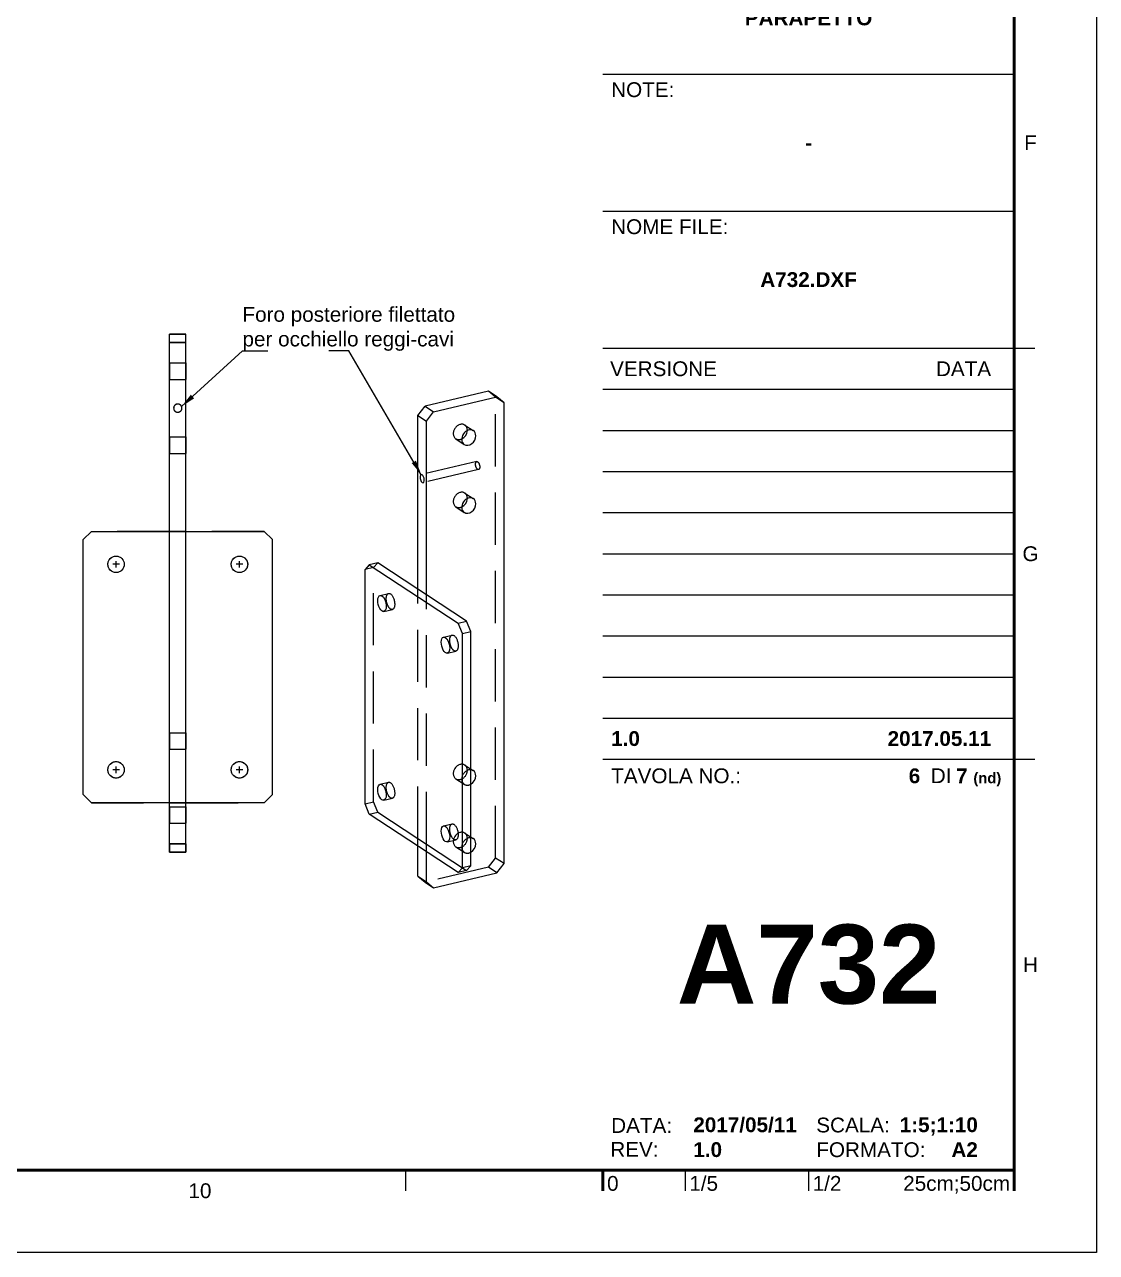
# Model space of a CAD drawing. Header units: millimetres. Extents: x -172 to 422, y -71 to 349.
# Drawn here: x 291.6 to 421.9, y -70.8 to 78.6 of the extents above; entities that cross this region are included whole.
import ezdxf
from ezdxf.enums import TextEntityAlignment as Align

# ---------------------------------------------------------------- set-up
doc = ezdxf.new("R2010")
doc.units = ezdxf.units.MM
doc.linetypes.add('HIDDEN', pattern=[9.524999999999999, 6.35, -3.175])
doc.layers.get('0').update_dxf_attribs({"color": 2, "true_color": 0xffff00})
for name, color, linetype, lineweight, true_color in [('010', 178, 'Continuous', 9, 0x000000), ('018', 178, 'Continuous', 18, 0x000000), ('050', 178, 'Continuous', 50, 0x000000), ('1_5last_plate ... 018', 178, 'Continuous', 18, 0x000000), ('1_5last_plate ... hdn', 250, 'HIDDEN', 9, 0x323232), ('dim', 178, 'Continuous', 9, 0x000000)]:
    doc.layers.add(name, color=color, linetype=linetype, lineweight=lineweight, true_color=true_color)
doc.layers.add('G-ANNO-TEXT', color=178, linetype='Continuous', true_color=0x000000)
doc.styles.add('QCADDimTextStyle', font='')
doc.styles.add('textstyle101', font='')
doc.styles.add('textstyle30', font='')
doc.styles.add('textstyle36', font='')
doc.styles.add('textstyle37', font='')
doc.styles.add('textstyle46', font='')
doc.styles.add('textstyle49', font='')
doc.styles.add('textstyle53', font='')
doc.styles.add('textstyle54', font='')
doc.styles.add('textstyle55', font='')
doc.styles.add('textstyle56', font='')
doc.styles.add('textstyle57', font='')
doc.styles.add('textstyle58', font='')
doc.styles.add('textstyle60', font='')
doc.styles.add('textstyle61', font='')
doc.styles.add('textstyle62', font='')
doc.styles.add('textstyle66', font='')
doc.styles.add('textstyle67', font='')
doc.styles.add('textstyle68', font='')
doc.styles.add('textstyle77', font='')
doc.styles.add('textstyle78', font='')
doc.styles.add('textstyle87', font='')
doc.styles.add('textstyle88', font='')
doc.styles.add('textstyle89', font='')
doc.styles.add('textstyle90', font='')
doc.styles.add('textstyle91', font='')
doc.styles.add('textstyle92', font='')
doc.styles.add('textstyle93', font='')
doc.styles.add('textstyle94', font='')
doc.styles.add('textstyle95', font='')
doc.styles.add('textstyle96', font='')
doc.styles.add('textstyle97', font='')
doc.styles.get('QCADDimTextStyle').set_extended_font_data('Arial [Mono]')
doc.styles.get('textstyle101').set_extended_font_data('Arial [TMC ]')
doc.styles.get('textstyle30').set_extended_font_data('Arial [Mono]')
doc.styles.get('textstyle36').set_extended_font_data('Arial [Mono]')
doc.styles.get('textstyle37').set_extended_font_data('Arial [Mono]')
doc.styles.get('textstyle46').set_extended_font_data('Arial [Mono]')
doc.styles.get('textstyle49').set_extended_font_data('Arial [Mono]')
doc.styles.get('textstyle53').set_extended_font_data('Arial [Mono]')
doc.styles.get('textstyle54').set_extended_font_data('Arial [Mono]')
doc.styles.get('textstyle55').set_extended_font_data('Arial [Mono]')
doc.styles.get('textstyle56').set_extended_font_data('Arial [Mono]')
doc.styles.get('textstyle57').set_extended_font_data('Arial [Mono]')
doc.styles.get('textstyle58').set_extended_font_data('Arial [Mono]')
doc.styles.get('textstyle60').set_extended_font_data('Arial [Mono]')
doc.styles.get('textstyle61').set_extended_font_data('Arial [Mono]')
doc.styles.get('textstyle62').set_extended_font_data('Arial [Mono]')
doc.styles.get('textstyle66').set_extended_font_data('Arial [Mono]', bold=True)
doc.styles.get('textstyle67').set_extended_font_data('Arial [Mono]', bold=True)
doc.styles.get('textstyle68').set_extended_font_data('Arial [Mono]', bold=True)
doc.styles.get('textstyle77').set_extended_font_data('Arial [Mono]', bold=True)
doc.styles.get('textstyle78').set_extended_font_data('Arial [Mono]', bold=True)
doc.styles.get('textstyle87').set_extended_font_data('Arial [Mono]', bold=True)
doc.styles.get('textstyle88').set_extended_font_data('Arial [Mono]', bold=True)
doc.styles.get('textstyle89').set_extended_font_data('Arial [Mono]', bold=True)
doc.styles.get('textstyle90').set_extended_font_data('Arial [Mono]', bold=True)
doc.styles.get('textstyle91').set_extended_font_data('Arial [Mono]', bold=True)
doc.styles.get('textstyle92').set_extended_font_data('Arial [Mono]', bold=True)
doc.styles.get('textstyle93').set_extended_font_data('Arial [Mono]', bold=True)
doc.styles.get('textstyle94').set_extended_font_data('Arial')
doc.styles.get('textstyle95').set_extended_font_data('Arial [Mono]')
doc.styles.get('textstyle96').set_extended_font_data('Arial [Mono]')
doc.styles.get('textstyle97').set_extended_font_data('Arial [Mono]')
doc.dimstyles.new('QCADDimStyle', dxfattribs={"dimscale": 10, "dimtxt": 0.18, "dimasz": 0.18, "dimexe": 0.18, "dimexo": 0.0625, "dimgap": 0.09, "dimtad": 1, "dimtoh": 1, "dimdec": 4, "dimzin": 0, "dimdsep": 46, "dimtxsty": 'QCADDimTextStyle', "dimcen": 0.09, "dimadec": 0, "dimazin": 0, "dimtfac": 1, "dimtdec": 4, "dimtofl": 0, "dimtmove": 0, "dimatfit": 3, "dimfxl": 1, "dimtolj": 1, "dimtzin": 0, "dimarcsym": 0})

# ---------------------------------------------------------------- blocks, each defined once
blk = doc.blocks.new('ttblk')
at = {"layer": '018', "color": 7, "true_color": 0xffffff}
for points in [[(-50.00001259842395, 133.3334929133863), (0, 133.3334929133863)], [(-50.00001259842395, 116.6667968503947), (0, 116.6667968503947)], [(-50.00001259842395, 100.0001385826785), (0, 100.0001385826785)], [(-50.00001259842395, 95.0001259842531), (0, 95.0001259842531)], [(-50.00001259842395, 90.0001511811031), (0, 90.0001511811031)], [(-50.00001259842395, 85.00013858267768), (0, 85.00013858267768)], [(-50.00001259842395, 80.0001259842522), (0, 80.0001259842522)], [(-50.00001259842395, 75.00015118110224), (0, 75.00015118110224)], [(-50.00001259842395, 70.00013858267675), (0, 70.00013858267675)], [(-50.00001259842395, 65.00012598425343), (0, 65.00012598425343)], [(-50.00001259842395, 60.00015118110347), (0, 60.00015118110347)], [(-50.00001259842395, 55.00013858267798), (0, 55.00013858267798)], [(-50.00001259842395, 50.00012598425251), (0, 50.00012598425251)], [(-40.00002519685279, 0), (-40.00002519685279, -2.50000629921273)], [(-25.00002519684779, 0), (-25.00002519684779, -2.50000629921273)]]:
    blk.add_lwpolyline(points, dxfattribs=at)
at = {"layer": '050', "color": 7, "true_color": 0xffffff}
for points in [[(-50.00001259842395, 0), (-50.00001259842395, -2.50000629921273)], [(0, 0), (0, -2.50000629921273)]]:
    blk.add_lwpolyline(points, dxfattribs=at)
at = {"layer": 'G-ANNO-TEXT'}
for s, style, p in [('NOTE:', 'textstyle60', (-49.00005039371888, 132.349483310866)), ('NOME FILE:', 'textstyle61', (-49.00005039372002, 115.6828166441996)), ('TAVOLA NO.:', 'textstyle53', (-49.00005039372286, 48.88442685469685))]:
    blk.add_text(s, height=1.800000000000001, dxfattribs=dict(at, style=style)).set_placement(p, align=Align.TOP_LEFT)
for s, style, p in [('VERSIONE', 'textstyle62', (-49.1303812116862, 97.50012598425434)), ('DI', 'textstyle54', (-10.13979503111216, 47.99085760629839)), ('DATA:', 'textstyle57', (-49.00005039376492, 5.443024894235577)), ('SCALA:', 'textstyle55', (-24.06248514941672, 5.500125984254206)), ('REV:', 'textstyle58', (-49.10399401080906, 2.541387691874171)), ('FORMATO:', 'textstyle56', (-24.06248514941706, 2.500125984259599))]:
    blk.add_text(s, height=1.800000000000001, dxfattribs=dict(at, style=style)).set_placement(p, align=Align.MIDDLE_LEFT)
at = {"layer": 'G-ANNO-TEXT', "style": 'textstyle49'}
blk.add_text('DATA', height=1.800000000000001, dxfattribs=at).set_placement((-2.806189547875761, 97.50012598425306), align=Align.MIDDLE_RIGHT)
at = {"layer": 'G-ANNO-TEXT', "style": 'textstyle94'}
blk.add_text('0', height=1.8, dxfattribs=at).set_placement((-48.80075034106414, -0.7000000000048825), align=Align.TOP_CENTER)
at = {"layer": 'G-ANNO-TEXT'}
for s, style, p in [('1/5', 'textstyle95', (-39.5, -2.500000000001517)), ('1/2', 'textstyle97', (-24.5, -2.499999999998193))]:
    blk.add_text(s, height=1.8, dxfattribs=dict(at, style=style)).set_placement(p)
at = {"layer": 'G-ANNO-TEXT', "style": 'textstyle96'}
blk.add_text('25cm;50cm', height=1.8, dxfattribs=at).set_placement((-0.5, -2.499999999999399), align=Align.RIGHT)
at = {"layer": 'G-ANNO-TEXT'}
for s, insert, char_height, width, attachment_point, style in [('DETTAGLI PARAPETTO', (-25.0000503937265, 141.6667926509194), 1.8, 20.67421555252395, 5, 'textstyle66'), ('-', (-25.00005039374537, 125.9001259842533), 1.800000000000001, 8.662346521145992, 2, 'textstyle67'), ('A732.DXF', (-25.00005039373252, 108.3334593175873), 1.8, 12.85170532060033, 5, 'textstyle68'), ('1.0', (-49.00005039371968, 52.50012598425346), 1.8, 14.11637107776266, 4, 'textstyle77'), ('2017.05.11', (-2.806189547875647, 52.50012598425173), 1.8, 9.78090040927691, 6, 'textstyle78'), ('6', (-11.42323258893748, 48.88142485328604), 1.8, 16.91091405184181, 3, 'textstyle87'), ('7 \\H1.28571;(nd)', (-7.056853065892255, 48.88142485328603), 1.8, 18.16207366984997, 1, 'textstyle88'), ('A732', (-25.00001574802991, 25.00006299212547), 9.6, 44.71268758526605, 5, 'textstyle89'), ('2017/05/11', (-39.01498653007059, 6.43036234865558), 1.800000000000001, 6.845156889495228, 1, 'textstyle90'), ('1:5;1:10', (-4.416338417715565, 6.430362348654429), 1.8, 8.522373806275596, 3, 'textstyle92'), ('1.0', (-39.01498653007036, 3.406603219407287), 1.8, 5.170395634379246, 1, 'textstyle91'), ('A2', (-4.416338417715679, 3.400125984259184), 1.8, 3.214461118690337, 3, 'textstyle93')]:
    blk.add_mtext(s, dxfattribs=dict(at, insert=insert, char_height=char_height, width=width, attachment_point=attachment_point, style=style))
blk = doc.blocks.new('title_block')
at = {"layer": '010', "color": 7, "true_color": 0xffffff}
blk.add_lwpolyline([(6e-16, 420.0001763779528), (594, 420.0001763779528), (594, 0), (6e-16, 0)], close=True, dxfattribs=at)
at = {"layer": '018', "color": 7, "true_color": 0xffffff}
for points in [[(584.0000503937, 110.0001511811032), (586.5000566929167, 110.0001511811032)], [(584.0000503937, 60.0001385826771), (586.5000566929167, 60.0001385826771)], [(510.000037795276, 10.00002519684878), (510.000037795276, 7.500056692911546)]]:
    blk.add_lwpolyline(points, dxfattribs=at)
at = {"layer": '050', "color": 7, "true_color": 0xffffff}
blk.add_lwpolyline([(9.999987401571142, 410), (584.0000125984285, 410), (584.0000125984285, 9.999874015746798), (9.999987401571142, 9.999874015746798)], close=True, dxfattribs=at)
blk.add_blockref('ttblk', (584.0000503937, 9.999874015746803))
at = {"layer": 'G-ANNO-TEXT'}
for s, style, p in [('F', 'textstyle30', (585.9833447975674, 135.0001385826776)), ('G', 'textstyle36', (585.9833447975674, 85.00013858267738)), ('H', 'textstyle37', (585.9833447975692, 35.00013858267691)), ('10', 'textstyle46', (485.0000000000146, 7.508231766955582))]:
    blk.add_text(s, height=1.800000000000001, dxfattribs=dict(at, style=style)).set_placement(p, align=Align.MIDDLE_CENTER)

msp = doc.modelspace()

# ---------------------------------------------------------------- linework, layer by layer
at = {"layer": '1_5last_plate ... 018'}
for p, q in [((309.1792715845565, 39.92081482908758), (309.1792715845565, 40.9198148290876)), ((309.1792715845565, 40.9198148290876), (311.1792715845565, 40.9198148290876)), ((311.1792715845565, 39.92081482908758), (311.1792715845565, 40.9198148290876)), ((309.1792715845565, 16.92011482908758), (309.1792715845565, 39.92081482908758)), ((309.1792715845565, 39.92081482908758), (311.1792715845565, 39.92081482908758)), ((311.1792715845565, 16.92011482908758), (311.1792715845565, 39.92081482908758)), ((347.9620108459266, 33.97420505373843), (340.2450508459265, 32.14960505373851)), ((341.2744508459265, 31.4730050537385), (348.9915108459264, 33.29750505373845)), ((348.9915108459264, 33.29750505373845), (347.9620108459266, 33.97420505373843)), ((349.8486108459264, 32.58240505373844), (348.9915108459264, 33.29750505373845)), ((339.3879008459265, 31.02810505373843), (340.2450508459265, 32.14960505373851)), ((340.2450508459265, 32.14960505373851), (341.2744508459265, 31.4730050537385)), ((340.4159308459265, 30.35150505373842), (341.2744508459265, 31.4730050537385)), ((349.8486108459264, -23.48303494626155), (349.8486108459264, 32.58240505373844)), ((339.3879008459265, 9.889005053738444), (339.3879008459265, 31.02810505373843)), ((339.3879008459265, 31.02810505373843), (340.4159308459265, 30.35150505373842)), ((340.4159308459265, 9.212305053738433), (340.4159308459265, 30.35150505373842)), ((299.6792715845565, 16.92011482908758), (298.6802715845565, 15.91961482908759)), ((299.6792715845565, 16.92011482908758), (320.6792715845565, 16.92011482908758)), ((321.6802715845565, 15.91961482908759), (320.6792715845565, 16.92011482908758)), ((298.6802715845565, -15.0792851709124), (298.6802715845565, 15.91961482908759)), ((321.6802715845565, -15.0792851709124), (321.6802715845565, 15.91961482908759)), ((303.0792715845565, 12.91961482908759), (302.2802715845565, 12.91961482908759)), ((303.0792715845565, 12.91961482908759), (302.2802715845565, 12.91961482908759)), ((302.6792715845565, 12.5199148290876), (302.6792715845565, 13.32071482908758)), ((302.6792715845565, 12.5199148290876), (302.6792715845565, 13.32071482908758)), ((318.0792715845565, 12.91961482908759), (317.2792715845566, 12.91961482908759)), ((318.0792715845565, 12.91961482908759), (317.2792715845566, 12.91961482908759)), ((317.6792715845565, 12.5199148290876), (317.6792715845565, 13.32071482908758)), ((317.6792715845565, 12.5199148290876), (317.6792715845565, 13.32071482908758)), ((333.4706058459265, 12.85580505373845), (332.9565981459265, 12.27440505373845)), ((332.9565981459265, -16.21799494626156), (332.9565981459265, 12.27440505373845)), ((334.5000008459265, 13.09850505373844), (333.4706058459265, 12.85580505373845)), ((333.4706058459265, 12.85580505373845), (344.2744108459265, 5.758905053738445)), ((339.3879008459265, 9.889005053738444), (334.5000008459265, 13.09850505373844)), ((340.4159308459265, 9.212305053738433), (339.3879008459265, 9.889005053738444)), ((345.3038108459265, 6.002805053738442), (340.4159308459265, 9.212305053738433)), ((344.2744108459265, 5.758905053738445), (345.3038108459265, 6.002805053738442)), ((345.8178108459264, 4.746105053738447), (345.3038108459265, 6.002805053738442)), ((344.7898108459266, 4.502105053738447), (344.2744108459265, 5.758905053738445)), ((344.7898108459266, 4.502105053738447), (345.8178108459264, 4.746105053738447)), ((344.7898108459266, -23.98878494626156), (344.7898108459266, 4.502105053738447)), ((345.8178108459264, -23.74624494626157), (345.8178108459264, 4.746105053738447)), ((302.6792715845565, -12.48038517091241), (302.6792715845565, -11.67998517091242)), ((302.6792715845565, -12.48038517091241), (302.6792715845565, -11.67998517091242)), ((317.6792715845565, -12.48038517091241), (317.6792715845565, -11.67998517091242)), ((317.6792715845565, -12.48038517091241), (317.6792715845565, -11.67998517091242)), ((303.0792715845565, -12.0792851709124), (302.2802715845565, -12.0792851709124)), ((303.0792715845565, -12.0792851709124), (302.2802715845565, -12.0792851709124)), ((318.0792715845565, -12.0792851709124), (317.2792715845566, -12.0792851709124)), ((318.0792715845565, -12.0792851709124), (317.2792715845566, -12.0792851709124)), ((299.6792715845565, -16.07978517091242), (298.6802715845565, -15.0792851709124)), ((320.6792715845565, -16.07978517091242), (299.6792715845565, -16.07978517091242)), ((309.1792715845565, -21.07938517091243), (309.1792715845565, -16.07978517091242)), ((311.1792715845565, -21.07938517091243), (311.1792715845565, -16.07978517091242)), ((321.6802715845565, -15.0792851709124), (320.6792715845565, -16.07978517091242)), ((333.4706058459265, -17.47480494626156), (332.9565981459265, -16.21799494626156)), ((344.2744108459265, -24.57031494626155), (333.4706058459265, -17.47480494626156)), ((309.1792715845565, -21.07938517091243), (311.1792715845565, -21.07938517091243)), ((309.1792715845565, -21.07938517091243), (309.1792715845565, -22.07988517091242)), ((309.1792715845565, -22.07988517091242), (311.1792715845565, -22.07988517091242)), ((311.1792715845565, -21.07938517091243), (311.1792715845565, -22.07988517091242)), ((339.3879008459265, -25.03609494626157), (339.3879008459265, -21.36086494626157)), ((340.4159308459265, -25.71270394626156), (340.4159308459265, -22.03608494626154)), ((345.8178108459264, -23.74624494626157), (344.7898108459266, -23.98878494626156)), ((345.8178108459264, -23.74624494626157), (345.3038108459265, -24.32777494626156)), ((348.9915108459264, -24.60476494626157), (349.8486108459264, -23.48303494626155)), ((339.3879008459265, -25.03609494626157), (340.4159308459265, -25.71270394626156)), ((339.3879008459265, -25.03609494626157), (340.2450508459265, -25.75266994626155)), ((341.2744508459265, -26.42928554626154), (348.9915108459264, -24.60476494626157)), ((344.7898108459266, -23.98878494626156), (344.2744108459265, -24.57031494626155)), ((345.3038108459265, -24.32777494626156), (344.2744108459265, -24.57031494626155)), ((340.2450508459265, -25.75266994626155), (341.2744508459265, -26.42928554626154)), ((340.4159308459265, -25.71270394626156), (341.2744508459265, -26.42928554626154))]:
    msp.add_line(p, q, dxfattribs=at)
for points in [[(309.8422715845566, 32.28921482908758), (309.7392715845565, 32.19571482908758), (309.6782715845566, 32.05921482908757), (309.6802715845565, 31.9198148290876)], [(309.6802715845565, 31.9198148290876), (309.6802715845565, 31.79881482908756), (309.7252715845566, 31.6775148290876), (309.8062715845565, 31.58791482908758)], [(309.8062715845565, 31.58791482908758), (309.8882715845565, 31.49551482908758), (310.0022715845565, 31.43621482908758), (310.1232715845565, 31.42381482908756)], [(310.1732715845566, 32.42011482908758), (310.0522715845566, 32.41871482908759), (309.9322715845566, 32.37211482908758), (309.8422715845566, 32.28921482908758)], [(310.1232715845565, 31.42381482908756), (310.2742715845566, 31.40581482908759), (310.4292715845565, 31.46121482908761), (310.5352715845565, 31.56851482908762)], [(310.5082715845565, 32.29771482908761), (310.4172715845565, 32.37741482908761), (310.2942715845566, 32.42151482908757), (310.1732715845566, 32.42011482908758)], [(310.6792715845565, 31.8951148290876), (310.6872715845566, 32.04541482908762), (310.6222715845565, 32.19821482908758), (310.5082715845565, 32.29771482908761)], [(310.5352715845565, 31.56851482908762), (310.6212715845566, 31.65531482908754), (310.6732715845566, 31.77381482908758), (310.6792715845565, 31.8951148290876)], [(344.9028108459264, 28.78440505373841), (344.5996108459266, 28.32300505373844), (344.6479108459265, 27.75500505373846), (345.0117108459264, 27.51550505373844)], [(344.7044108459264, 28.16710505373841), (345.0971108459265, 28.34630505373845), (345.3810108459264, 28.78060505373846), (345.3892108459264, 29.21170505373847)], [(346.1100108459265, 29.18700505373842), (345.7461108459264, 29.42690505373845), (345.2060108459265, 29.24620505373845), (344.9028108459264, 28.78440505373841)], [(345.9253108459264, 27.60510505373846), (346.2257108459265, 27.82810505373847), (346.4186108459265, 28.19740505373842), (346.4186108459265, 28.55440505373845)], [(346.4186108459265, 28.55440505373845), (346.4186108459265, 28.82710505373844), (346.3057108459265, 29.05890505373846), (346.1100108459265, 29.18700505373842)], [(345.0117108459264, 27.51550505373844), (345.2680108459264, 27.34720505373845), (345.6235108459265, 27.38320505373845), (345.9253108459264, 27.60510505373846)], [(339.7861508459265, 23.82370505373844), (339.7007108459264, 23.80570505373841), (339.6428508459265, 23.67760505373845), (339.6442308459265, 23.50550505373845)], [(339.6442308459265, 23.50550505373845), (339.6442308459265, 23.33860505373845), (339.6993308459265, 23.13750505373845), (339.7834008459265, 23.00630505373842)], [(339.7834008459265, 23.00630505373842), (339.8550508459265, 22.89200505373846), (339.9446208459265, 22.83270505373845), (340.0163008459265, 22.85070505373848)], [(339.9900908459265, 23.71080505373847), (339.9253208459264, 23.79760505373845), (339.8495508459265, 23.83890505373843), (339.7861508459265, 23.82370505373844)], [(340.1279208459265, 23.40740505373846), (340.0989608459265, 23.52450505373845), (340.0493608459265, 23.63350505373843), (339.9900908459265, 23.71080505373847)], [(340.0163008459265, 22.85070505373848), (340.0838308459265, 22.86590505373842), (340.1348008459265, 22.94700505373841), (340.1527208459265, 23.06700505373841)], [(340.1527208459265, 23.06700505373841), (340.1664808459265, 23.16650505373845), (340.1582308459265, 23.28890505373842), (340.1279208459265, 23.40740505373846)], [(344.7044108459264, 19.89620505373843), (345.0971108459265, 20.07400505373847), (345.3810108459264, 20.50790505373847), (345.3892108459264, 20.93940505373844)], [(346.1100108459265, 20.91610505373843), (345.7461108459264, 21.15420505373847), (345.2060108459265, 20.97390505373848), (344.9028108459264, 20.51220505373841)], [(346.4186108459265, 20.28210505373842), (346.4186108459265, 20.55480505373846), (346.3057108459265, 20.78630505373845), (346.1100108459265, 20.91610505373843)], [(344.9028108459264, 20.51220505373841), (344.5996108459266, 20.05070505373841), (344.6479108459265, 19.48280505373846), (345.0117108459264, 19.24430505373844)], [(345.9253108459264, 19.33390505373843), (346.2257108459265, 19.55580505373844), (346.4186108459265, 19.92510505373845), (346.4186108459265, 20.28210505373842)], [(345.0117108459264, 19.24430505373844), (345.2680108459264, 19.07640505373844), (345.6235108459265, 19.11060505373844), (345.9253108459264, 19.33390505373843)], [(301.6802715845565, 12.91961482908759), (301.6802715845565, 13.4720148290876), (302.1272715845565, 13.92011482908758), (302.6792715845565, 13.92011482908758)], [(302.6792715845565, 13.92011482908758), (303.2322715845565, 13.92011482908758), (303.6792715845565, 13.4720148290876), (303.6792715845565, 12.91961482908759)], [(316.6802715845565, 12.91961482908759), (316.6802715845565, 13.4720148290876), (317.1262715845565, 13.92011482908758), (317.6792715845565, 13.92011482908758)], [(317.6792715845565, 13.92011482908758), (318.2322715845565, 13.92011482908758), (318.6802715845565, 13.4720148290876), (318.6802715845565, 12.91961482908759)], [(302.6792715845565, 11.92051482908759), (302.1272715845565, 11.92051482908759), (301.6802715845565, 12.36821482908759), (301.6802715845565, 12.91961482908759)], [(303.6792715845565, 12.91961482908759), (303.6792715845565, 12.36821482908759), (303.2322715845565, 11.92051482908759), (302.6792715845565, 11.92051482908759)], [(317.6792715845565, 11.92051482908759), (317.1262715845565, 11.92051482908759), (316.6802715845565, 12.36821482908759), (316.6802715845565, 12.91961482908759)], [(318.6802715845565, 12.91961482908759), (318.6802715845565, 12.36821482908759), (318.2322715845565, 11.92051482908759), (317.6792715845565, 11.92051482908759)], [(334.5000008459265, 8.502605053738435), (334.5000008459265, 8.851105053738436), (334.6102408459265, 9.098005053738447), (334.7838808459265, 9.137905053738436)], [(334.7838808459265, 9.137905053738436), (335.0388108459265, 9.198605053738461), (335.3475008459264, 8.811205053738448), (335.4742708459265, 8.273805053738457)], [(334.7439108459265, 7.561405053738454), (334.5923308459265, 7.828705053738432), (334.5000008459265, 8.184305053738441), (334.5000008459265, 8.502605053738435)], [(335.2441408459265, 7.192105053738445), (335.0842908459265, 7.15490505373846), (334.8955008459264, 7.294105053738448), (334.7439108459265, 7.561405053738454)], [(335.4742708459265, 8.273805053738457), (335.6010508459265, 7.736405053738437), (335.4977008459265, 7.252705053738438), (335.2441408459265, 7.192105053738445)], [(342.2170008459265, 3.434205053738438), (342.2170008459265, 3.782805053738443), (342.3272508459265, 4.028105053738457), (342.5008808459265, 4.069505053738439)], [(342.4609108459265, 2.493005053738457), (342.3093608459266, 2.760305053738435), (342.2170008459265, 3.115805053738441), (342.2170008459265, 3.434205053738438)], [(342.5008808459265, 4.069505053738439), (342.7558408459265, 4.130105053738433), (343.0645108459265, 3.742905053738454), (343.1913108459265, 3.20540505373846)], [(343.1913108459265, 3.20540505373846), (343.3194108459265, 2.66800505373844), (343.2161108459266, 2.184305053738441), (342.9611108459266, 2.123705053738448)], [(342.9611108459266, 2.123705053738448), (342.8026908459265, 2.086505053738463), (342.6125008459265, 2.225605053738448), (342.4609108459265, 2.493005053738457)], [(301.6802715845565, -12.0792851709124), (301.6802715845565, -11.52688517091242), (302.1272715845565, -11.0801851709124), (302.6792715845565, -11.0801851709124)], [(302.6792715845565, -11.0801851709124), (303.2322715845565, -11.0801851709124), (303.6792715845565, -11.52688517091242), (303.6792715845565, -12.0792851709124)], [(316.6802715845565, -12.0792851709124), (316.6802715845565, -11.52688517091242), (317.1262715845565, -11.0801851709124), (317.6792715845565, -11.0801851709124)], [(317.6792715845565, -11.0801851709124), (318.2322715845565, -11.0801851709124), (318.6802715845565, -11.52688517091242), (318.6802715845565, -12.0792851709124)], [(302.6792715845565, -13.07978517091242), (302.1272715845565, -13.07978517091242), (301.6802715845565, -12.63208517091242), (301.6802715845565, -12.0792851709124)], [(303.6792715845565, -12.0792851709124), (303.6792715845565, -12.63208517091242), (303.2322715845565, -13.07978517091242), (302.6792715845565, -13.07978517091242)], [(317.6792715845565, -13.07978517091242), (317.1262715845565, -13.07978517091242), (316.6802715845565, -12.63208517091242), (316.6802715845565, -12.0792851709124)], [(318.6802715845565, -12.0792851709124), (318.6802715845565, -12.63208517091242), (318.2322715845565, -13.07978517091242), (317.6792715845565, -13.07978517091242)], [(346.1100108459265, -12.17209494626154), (346.0245108459266, -12.11559494626157), (345.9253108459264, -12.08119494626156), (345.8178108459264, -12.07009494626156)], [(345.8178108459264, -13.82299494626155), (346.1761108459265, -13.61909494626154), (346.4186108459265, -13.20559494626154), (346.4186108459265, -12.80459494626156)], [(346.4186108459265, -12.80459494626156), (346.4186108459265, -12.53179494626157), (346.3057108459265, -12.30029494626156), (346.1100108459265, -12.17209494626154)], [(334.5000008459265, -14.47339494626156), (334.5000008459265, -14.12619494626155), (334.6102408459265, -13.87949494626154), (334.7838808459265, -13.83819494626157)], [(334.7439108459265, -15.41599494626156), (334.5923308459265, -15.14869494626156), (334.5000008459265, -14.79309494626155), (334.5000008459265, -14.47339494626156)], [(334.7838808459265, -13.83819494626157), (335.0388108459265, -13.77889494626156), (335.3475008459264, -14.16609494626157), (335.4742708459265, -14.70359494626156)], [(335.4742708459265, -14.70359494626156), (335.6010508459265, -15.24099494626155), (335.4977008459265, -15.72469494626155), (335.2441408459265, -15.78529494626154)], [(335.2441408459265, -15.78529494626154), (335.0842908459265, -15.82249494626156), (334.8955008459264, -15.68329494626157), (334.7439108459265, -15.41599494626156)], [(342.2170008459265, -19.54183494626155), (342.2170008459265, -19.19459494626155), (342.3272508459265, -18.94790494626154), (342.5008808459265, -18.90659494626156)], [(342.5008808459265, -18.90659494626156), (342.7558408459265, -18.84732494626154), (343.0645108459265, -19.23453494626155), (343.1913108459265, -19.77198494626155)], [(342.4609108459265, -20.48442494626157), (342.3093608459266, -20.21708494626155), (342.2170008459265, -19.86156494626157), (342.2170008459265, -19.54183494626155)], [(342.9611108459266, -20.85374494626156), (342.8026908459265, -20.89096494626155), (342.6125008459265, -20.75175494626156), (342.4609108459265, -20.48442494626157)], [(343.1913108459265, -19.77198494626155), (343.3194108459265, -20.30941494626155), (343.2161108459266, -20.79310494626155), (342.9611108459266, -20.85374494626156)], [(346.1100108459265, -20.44307494626155), (346.0245108459266, -20.38659494626155), (345.9253108459264, -20.35213494626156), (345.8178108459264, -20.34112494626156)], [(346.4186108459265, -21.07698494626156), (346.4186108459265, -20.80414494626156), (346.3057108459265, -20.57124494626156), (346.1100108459265, -20.44307494626155)], [(345.8178108459264, -22.09534494626156), (346.1761108459265, -21.89003494626154), (346.4186108459265, -21.47798494626157), (346.4186108459265, -21.07698494626156)]]:
    msp.add_open_spline(points, degree=3, dxfattribs=at)
at = {"layer": '1_5last_plate ... hdn'}
for p, q in [((309.1801715845564, 39.91931482908755), (309.1801715845564, 40.92031482908759)), ((311.1801715845564, 40.92031482908759), (309.1801715845564, 40.92031482908759)), ((311.1801715845564, 39.91931482908755), (311.1801715845564, 40.92031482908759)), ((309.1801715845564, -21.08078517091242), (309.1801715845564, 39.91931482908755)), ((311.1801715845564, 39.91931482908755), (309.1801715845564, 39.91931482908755)), ((311.1801715845564, -21.08078517091242), (311.1801715845564, 39.91931482908755)), ((309.1801715845564, 37.41961482908759), (311.1801715845564, 37.41961482908759)), ((309.1801715845564, 37.41961482908759), (309.1801715845564, 35.42011482908758)), ((309.1801715845564, 36.41921482908758), (309.1801715845564, 37.41961482908759)), ((311.1801715845564, 37.41961482908759), (311.1801715845564, 35.42011482908758)), ((311.1801715845564, 36.41921482908758), (311.1801715845564, 37.41961482908759)), ((309.1801715845564, 35.42011482908758), (309.1801715845564, 36.41921482908758)), ((311.1801715845564, 35.42011482908758), (311.1801715845564, 36.41921482908758)), ((309.1801715845564, 35.42011482908758), (311.1801715845564, 35.42011482908758)), ((348.8203108459264, 33.25760505373846), (347.9631108459263, 33.97310505373848)), ((348.8203108459264, -22.80773494626156), (348.8203108459264, 33.25760505373846)), ((349.8497108459263, 32.58100505373845), (348.8203108459264, 33.25760505373846)), ((309.1801715845564, 28.41991482908757), (311.1801715845564, 28.41991482908757)), ((309.1801715845564, 28.41991482908757), (309.1801715845564, 26.42041482908756)), ((309.1801715845564, 27.41941482908759), (309.1801715845564, 28.41991482908757)), ((311.1801715845564, 28.41991482908757), (311.1801715845564, 26.42041482908756)), ((311.1801715845564, 27.41941482908759), (311.1801715845564, 28.41991482908757)), ((345.0816108459263, 29.86220505373844), (346.1110108459264, 29.18690505373844)), ((309.1801715845564, 26.42041482908756), (309.1801715845564, 27.41941482908759)), ((311.1801715845564, 26.42041482908756), (311.1801715845564, 27.41941482908759)), ((343.9834108459264, 28.1907050537384), (345.0127108459263, 27.51550505373844)), ((309.1801715845564, 26.42041482908756), (311.1801715845564, 26.42041482908756)), ((346.5272108459263, 25.41680505373843), (339.7872308459263, 23.82370505373844)), ((346.7573108459263, 24.44380505373842), (340.0173808459264, 22.84930505373843)), ((345.0816108459263, 21.59130505373845), (346.1110108459264, 20.91470505373844)), ((343.9834108459264, 19.91980505373841), (345.0127108459263, 19.24320505373844)), ((299.6801715845564, 16.92011482908758), (298.6801715845564, 15.91961482908759)), ((309.1801715845564, 16.92011482908758), (299.6801715845564, 16.92011482908758)), ((309.1801715845564, -16.07978517091244), (309.1801715845564, 16.92011482908758)), ((311.1801715845564, 16.92011482908758), (309.1801715845564, 16.92011482908758)), ((320.6801715845564, 16.92011482908758), (311.1801715845564, 16.92011482908758)), ((311.1801715845564, -16.07978517091244), (311.1801715845564, 16.92011482908758)), ((321.6791715845565, 15.91961482908759), (320.6801715845564, 16.92011482908758)), ((298.6801715845564, -15.08078517091242), (298.6801715845564, 15.91961482908759)), ((321.6791715845565, -15.08078517091242), (321.6791715845565, 15.91961482908759)), ((333.9857008459263, 12.51680505373842), (332.9563030459263, 12.27440505373842)), ((334.4997008459264, 13.09850505373844), (333.9857008459263, 12.51680505373842)), ((333.9857008459263, -15.97404494626157), (333.9857008459263, 12.51680505373842)), ((334.7849608459263, 9.137905053738436), (335.8129808459263, 9.381905053738436)), ((339.3876008459264, -20.44165494626155), (339.3876008459264, 9.887505053738423)), ((340.4170108459263, -21.11824494626158), (340.4170108459263, 9.212305053738433)), ((335.2452308459264, 7.192205053738419), (336.2732408459264, 7.434705053738426)), ((342.5019608459264, 4.069505053738439), (343.5314108459264, 4.313405053738435)), ((342.9622108459264, 2.123705053738448), (343.9916108459264, 2.366305053738429)), ((309.1801715845564, -7.579985170912423), (311.1801715845564, -7.579985170912423)), ((309.1801715845564, -7.579985170912423), (309.1801715845564, -9.579485170912434)), ((309.1801715845564, -8.58048517091244), (309.1801715845564, -7.579985170912423)), ((309.1801715845564, -9.579485170912434), (309.1801715845564, -8.58048517091244)), ((311.1801715845564, -7.579985170912423), (311.1801715845564, -9.579485170912434)), ((311.1801715845564, -8.58048517091244), (311.1801715845564, -7.579985170912423)), ((311.1801715845564, -9.579485170912434), (311.1801715845564, -8.58048517091244)), ((309.1801715845564, -9.579485170912434), (311.1801715845564, -9.579485170912434)), ((345.0816108459263, -11.49679494626157), (346.1110108459264, -12.17209494626157)), ((343.9834108459264, -13.16839494626156), (345.0127108459263, -13.84359494626158)), ((334.7849608459263, -13.83949494626158), (335.8129808459263, -13.59549494626155)), ((299.6801715845564, -16.07978517091244), (298.6801715845564, -15.08078517091242)), ((299.6801715845564, -16.07978517091244), (309.1801715845564, -16.07978517091244)), ((309.1801715845564, -16.07978517091244), (311.1801715845564, -16.07978517091244)), ((311.1801715845564, -16.07978517091244), (320.6801715845564, -16.07978517091244)), ((321.6791715845565, -15.08078517091242), (320.6801715845564, -16.07978517091244)), ((332.9563030459263, -16.21795494626157), (333.9857008459263, -15.97404494626157)), ((334.4997008459264, -17.23218494626157), (333.9857008459263, -15.97404494626157)), ((335.2452308459264, -15.78519494626157), (336.2732408459264, -15.54269494626156)), ((309.1801715845564, -16.58008517091243), (311.1801715845564, -16.58008517091243)), ((309.1801715845564, -16.58008517091243), (309.1801715845564, -18.58098517091243)), ((309.1801715845564, -17.58048517091244), (309.1801715845564, -16.58008517091243)), ((309.1801715845564, -18.58098517091243), (309.1801715845564, -17.58048517091244)), ((311.1801715845564, -16.58008517091243), (311.1801715845564, -18.58098517091243)), ((311.1801715845564, -17.58048517091244), (311.1801715845564, -16.58008517091243)), ((311.1801715845564, -18.58098517091243), (311.1801715845564, -17.58048517091244)), ((333.4716888459265, -17.47472494626156), (334.4997008459264, -17.23218494626157)), ((334.4997008459264, -17.23218494626157), (339.3876008459264, -20.44165494626155)), ((309.1801715845564, -18.58098517091243), (311.1801715845564, -18.58098517091243)), ((342.5019608459264, -18.90788494626158), (343.5314108459264, -18.66397494626158)), ((339.3876008459264, -21.36078494626157), (339.3876008459264, -20.44165494626155)), ((339.3876008459264, -20.44165494626155), (340.4170108459263, -21.11824494626158)), ((342.9622108459264, -20.85366494626156), (343.9916108459264, -20.61112494626157)), ((345.0816108459263, -19.76777494626155), (346.1110108459264, -20.44440494626157)), ((309.1801715845564, -22.07988517091242), (309.1801715845564, -21.08078517091242)), ((311.1801715845564, -21.08078517091242), (309.1801715845564, -21.08078517091242)), ((311.1801715845564, -22.07988517091242), (309.1801715845564, -22.07988517091242)), ((311.1801715845564, -22.07988517091242), (311.1801715845564, -21.08078517091242)), ((340.4170108459263, -22.03603494626155), (340.4170108459263, -21.11824494626158)), ((340.4170108459263, -21.11824494626158), (345.3049108459264, -24.32771494626157)), ((343.9834108459264, -21.43934494626158), (345.0127108459263, -22.11597494626157)), ((347.9631108459263, -23.92945494626157), (348.8203108459264, -22.80773494626156)), ((349.8497108459263, -23.48297494626156), (348.8203108459264, -22.80773494626156)), ((347.9631108459263, -23.92945494626157), (340.2447508459264, -25.75398074626158)), ((348.9912108459263, -24.60469494626157), (347.9631108459263, -23.92945494626157))]:
    msp.add_line(p, q, dxfattribs=at)
for points in [[(310.1791715845565, 32.42041482908756), (309.9041715845564, 32.42041482908756), (309.6791715845565, 32.19571482908758), (309.6791715845565, 31.92021482908756)], [(309.6791715845565, 31.92021482908756), (309.6791715845565, 31.64291482908759), (309.9041715845564, 31.41991482908757), (310.1791715845565, 31.41991482908757)], [(310.6801715845564, 31.92021482908756), (310.6801715845564, 32.19571482908758), (310.4571715845565, 32.42041482908756), (310.1791715845565, 32.42041482908756)], [(310.1791715845565, 31.41991482908757), (310.4571715845565, 31.41991482908757), (310.6801715845564, 31.64291482908759), (310.6801715845564, 31.92021482908756)], [(345.0816108459263, 29.86220505373844), (344.7179108459264, 30.10200505373844), (344.1776108459264, 29.92140505373847), (343.8745108459264, 29.46000505373844)], [(343.8745108459264, 29.46000505373844), (343.5713108459264, 28.9982050537384), (343.6195108459264, 28.43060505373843), (343.9834108459264, 28.1907050537384)], [(345.3903108459264, 29.22960505373841), (345.3903108459264, 29.50270505373841), (345.2773108459263, 29.73410505373842), (345.0816108459263, 29.86220505373844)], [(345.3903108459264, 29.2106050537384), (345.3903108459264, 29.21730505373843), (345.3903108459264, 29.22290505373844), (345.3903108459264, 29.22960505373841)], [(343.9834108459264, 28.1907050537384), (344.1846108459264, 28.0598050537384), (344.4491108459264, 28.0503050537384), (344.7041108459263, 28.16740505373845)], [(346.3853108459263, 25.09820505373843), (346.3853108459263, 25.27320505373844), (346.4404108459263, 25.39600505373842), (346.5272108459263, 25.41680505373843)], [(346.5272108459263, 25.41680505373843), (346.6540108459263, 25.44710505373844), (346.8083108459263, 25.25280505373844), (346.8717108459263, 24.98390505373847)], [(346.5065108459263, 24.62830505373843), (346.4308108459264, 24.76210505373844), (346.3853108459263, 24.93990505373843), (346.3853108459263, 25.09820505373843)], [(346.7573108459263, 24.44380505373842), (346.6774108459264, 24.4244050537384), (346.5823108459264, 24.4946050537384), (346.5065108459263, 24.62830505373843)], [(346.8717108459263, 24.98390505373847), (346.9351108459263, 24.71510505373841), (346.8841108459263, 24.4742050537384), (346.7573108459263, 24.44380505373842)], [(343.8745108459264, 21.18740505373843), (343.5713108459264, 20.72590505373843), (343.6195108459264, 20.15790505373845), (343.9834108459264, 19.91980505373841)], [(345.0816108459263, 21.59130505373845), (344.7179108459264, 21.82980505373844), (344.1776108459264, 21.64910505373844), (343.8745108459264, 21.18740505373843)], [(345.3903108459264, 20.95730505373844), (345.3903108459264, 21.23040505373844), (345.2773108459263, 21.46180505373844), (345.0816108459263, 21.59130505373845)], [(345.3903108459264, 20.93940505373844), (345.3903108459264, 20.94500505373846), (345.3903108459264, 20.95170505373842), (345.3903108459264, 20.95730505373844)], [(343.9834108459264, 19.91980505373841), (344.1846108459264, 19.78750505373843), (344.4491108459264, 19.77910505373843), (344.7041108459263, 19.89480505373844)], [(301.6801715845564, 12.91961482908759), (301.6801715845564, 13.47241482908758), (302.1281715845564, 13.92001482908758), (302.6801715845564, 13.92001482908758)], [(302.6801715845564, 13.92001482908758), (303.2331715845564, 13.92001482908758), (303.6801715845564, 13.47241482908758), (303.6801715845564, 12.91961482908759)], [(316.6801715845564, 12.91961482908759), (316.6801715845564, 13.47241482908758), (317.1281715845564, 13.92001482908758), (317.6801715845564, 13.92001482908758)], [(317.6801715845564, 13.92001482908758), (318.2331715845564, 13.92001482908758), (318.6791715845565, 13.47241482908758), (318.6791715845565, 12.91961482908759)], [(302.6801715845564, 11.91911482908758), (302.1281715845564, 11.91911482908758), (301.6801715845564, 12.36711482908758), (301.6801715845564, 12.91961482908759)], [(303.6801715845564, 12.91961482908759), (303.6801715845564, 12.36711482908758), (303.2331715845564, 11.91911482908758), (302.6801715845564, 11.91911482908758)], [(317.6801715845564, 11.91911482908758), (317.1281715845564, 11.91911482908758), (316.6801715845564, 12.36711482908758), (316.6801715845564, 12.91961482908759)], [(318.6791715845565, 12.91961482908759), (318.6791715845565, 12.36711482908758), (318.2331715845564, 11.91911482908758), (317.6801715845564, 11.91911482908758)], [(335.5291008459263, 8.746605053738435), (335.5291008459263, 9.093805053738421), (335.6393408459263, 9.340505053738426), (335.8129808459263, 9.381905053738436)], [(335.8129808459263, 9.381905053738436), (336.0679108459263, 9.44110505373844), (336.3765908459264, 9.053905053738433), (336.5033608459263, 8.516505053738442)], [(335.7730108459263, 7.804005053738436), (335.6214308459263, 8.071405053738445), (335.5291008459263, 8.426905053738423), (335.5291008459263, 8.746605053738435)], [(336.2732408459264, 7.434705053738426), (336.1147708459263, 7.397505053738442), (335.9246008459264, 7.53670505373843), (335.7730108459263, 7.804005053738436)], [(336.5033608459263, 8.516505053738442), (336.6301508459263, 7.979005053738447), (336.5281608459264, 7.495305053738448), (336.2732408459264, 7.434705053738426)], [(343.2461108459264, 3.678105053738435), (343.2461108459264, 4.025405053738424), (343.3563108459264, 4.272105053738429), (343.5314108459264, 4.313405053738435)], [(343.4900108459263, 2.735605053738439), (343.3384108459264, 3.002905053738417), (343.2461108459264, 3.358505053738426), (343.2461108459264, 3.678105053738435)], [(343.5314108459264, 4.313405053738435), (343.7849108459264, 4.372705053738414), (344.0936108459264, 3.985505053738436), (344.2217108459264, 3.448005053738441)], [(344.2217108459264, 3.448005053738441), (344.3485108459264, 2.91060505373845), (344.2452108459264, 2.426905053738423), (343.9916108459264, 2.366305053738429)], [(343.9916108459264, 2.366305053738429), (343.8318108459264, 2.329105053738445), (343.6416108459264, 2.46820505373843), (343.4900108459263, 2.735605053738439)], [(301.6801715845564, -12.08068517091242), (301.6801715845564, -11.52828517091241), (302.1281715845564, -11.08028517091243), (302.6801715845564, -11.08028517091243)], [(302.6801715845564, -11.08028517091243), (303.2331715845564, -11.08028517091243), (303.6801715845564, -11.52828517091241), (303.6801715845564, -12.08068517091242)], [(316.6801715845564, -12.08068517091242), (316.6801715845564, -11.52828517091241), (317.1281715845564, -11.08028517091243), (317.6801715845564, -11.08028517091243)], [(317.6801715845564, -11.08028517091243), (318.2331715845564, -11.08028517091243), (318.6791715845565, -11.52828517091241), (318.6791715845565, -12.08068517091242)], [(343.8745108459264, -11.89919494626157), (343.5713108459264, -12.36079494626158), (343.6195108459264, -12.92859494626155), (343.9834108459264, -13.16839494626156)], [(345.0816108459263, -11.49679494626157), (344.7179108459264, -11.25699494626157), (344.1776108459264, -11.43749494626157), (343.8745108459264, -11.89919494626157)], [(345.3903108459264, -12.12929494626157), (345.3903108459264, -11.85649494626158), (345.2773108459263, -11.62499494626157), (345.0816108459263, -11.49679494626157)], [(302.6801715845564, -13.07978517091244), (302.1281715845564, -13.07978517091244), (301.6801715845564, -12.63178517091244), (301.6801715845564, -12.08068517091242)], [(303.6801715845564, -12.08068517091242), (303.6801715845564, -12.63178517091244), (303.2331715845564, -13.07978517091244), (302.6801715845564, -13.07978517091244)], [(317.6801715845564, -13.07978517091244), (317.1281715845564, -13.07978517091244), (316.6801715845564, -12.63178517091244), (316.6801715845564, -12.08068517091242)], [(318.6791715845565, -12.08068517091242), (318.6791715845565, -12.63178517091244), (318.2331715845564, -13.07978517091244), (317.6801715845564, -13.07978517091244)], [(343.9834108459264, -13.16839494626156), (344.2397108459264, -13.33649494626157), (344.5952108459263, -13.30069494626157), (344.8970108459263, -13.07879494626157)], [(344.8088108459264, -12.74529494626158), (344.6131108459264, -13.17659494626157), (344.6986108459263, -13.63689494626156), (345.0127108459263, -13.84359494626158)], [(345.8189108459263, -12.07009494626156), (345.4289108459265, -12.03149494626156), (345.0059108459265, -12.31399494626156), (344.8088108459264, -12.74529494626158)], [(344.8970108459263, -13.07879494626157), (345.1974108459264, -12.85559494626158), (345.3903108459264, -12.48619494626156), (345.3903108459264, -12.12929494626157)], [(335.5291008459263, -14.23079494626158), (335.5291008459263, -13.88359494626157), (335.6393408459263, -13.63689494626156), (335.8129808459263, -13.59549494626155)], [(335.7730108459263, -15.17339494626155), (335.6214308459263, -14.90609494626158), (335.5291008459263, -14.54909494626158), (335.5291008459263, -14.23079494626158)], [(335.8129808459263, -13.59549494626155), (336.0679108459263, -13.53629494626158), (336.3765908459264, -13.92209494626157), (336.5033608459263, -14.46089494626158)], [(336.5033608459263, -14.46089494626158), (336.6301508459263, -14.99699494626155), (336.5281608459264, -15.48209494626157), (336.2732408459264, -15.54269494626156)], [(345.0127108459263, -13.84359494626158), (345.2374108459263, -13.99099494626158), (345.5405108459264, -13.98419494626158), (345.8189108459263, -13.82429494626156)], [(336.2732408459264, -15.54269494626156), (336.1147708459263, -15.57989494626158), (335.9246008459264, -15.44079494626156), (335.7730108459263, -15.17339494626155)], [(343.2461108459264, -19.29925494626157), (343.2461108459264, -18.95197494626156), (343.3563108459264, -18.70531494626157), (343.5314108459264, -18.66397494626158)], [(343.4900108459263, -20.24184494626157), (343.3384108459264, -19.97447494626157), (343.2461108459264, -19.61756494626157), (343.2461108459264, -19.29925494626157)], [(343.5314108459264, -18.66397494626158), (343.7849108459264, -18.60470494626158), (344.0936108459264, -18.99194494626157), (344.2217108459264, -19.52937494626157)], [(343.9916108459264, -20.61112494626157), (343.8318108459264, -20.64834494626156), (343.6416108459264, -20.50917494626155), (343.4900108459263, -20.24184494626157)], [(343.8745108459264, -20.17153494626156), (343.5713108459264, -20.63317494626158), (343.6195108459264, -21.20093494626157), (343.9834108459264, -21.43934494626158)], [(345.0816108459263, -19.76777494626155), (344.7179108459264, -19.52937494626157), (344.1776108459264, -19.70988494626157), (343.8745108459264, -20.17153494626156)], [(344.2217108459264, -19.52937494626157), (344.3485108459264, -20.06682494626158), (344.2452108459264, -20.55052494626158), (343.9916108459264, -20.61112494626157)], [(345.8189108459263, -20.34241494626157), (345.4289108459265, -20.30244494626156), (345.0059108459265, -20.58495494626156), (344.8088108459264, -21.01767494626158)], [(344.8970108459263, -21.34977494626158), (345.1974108459264, -21.12791494626155), (345.3903108459264, -20.75721494626156), (345.3903108459264, -20.40168494626157)], [(345.3903108459264, -20.40168494626157), (345.3903108459264, -20.12881494626156), (345.2773108459263, -19.89594494626157), (345.0816108459263, -19.76777494626155)], [(343.9834108459264, -21.43934494626158), (344.2397108459264, -21.60747494626158), (344.5952108459263, -21.57301494626158), (344.8970108459263, -21.34977494626158)], [(344.8088108459264, -21.01767494626158), (344.6131108459264, -21.44897494626157), (344.6986108459263, -21.90924494626158), (345.0127108459263, -22.11597494626157)], [(345.0127108459263, -22.11597494626157), (345.2374108459263, -22.26339494626158), (345.5405108459264, -22.25514494626155), (345.8189108459263, -22.09530494626158)]]:
    msp.add_open_spline(points, degree=3, dxfattribs=at)

# ---------------------------------------------------------------- block references
at = {"zscale": 37.79527559055241}
msp.add_blockref('title_block', (-172.1234035508368, -70.78953988665921), dxfattribs=at)

# ---------------------------------------------------------------- texts
at = {"layer": 'G-ANNO-TEXT', "insert": (318.0463090455677, 38.88449409474206), "char_height": 1.8, "attachment_point": 7, "style": 'textstyle101'}
msp.add_mtext('Foro posteriore filettato\\Pper occhiello reggi-cavi', dxfattribs=at)

# ---------------------------------------------------------------- leaders
at = {"layer": 'dim'}
for points in [[(310.6395215845565, 32.1154648290876), (318.0463090455677, 38.88449409474246), (321.1484359094619, 38.88449409474246)], [(339.7937705189219, 23.82525086649396), (330.9599684354134, 38.88449409474246), (328.5288861185884, 38.88449409474246)]]:
    msp.add_leader(points, dimstyle='QCADDimStyle', dxfattribs=at)

doc.saveas('drawing.dxf')
